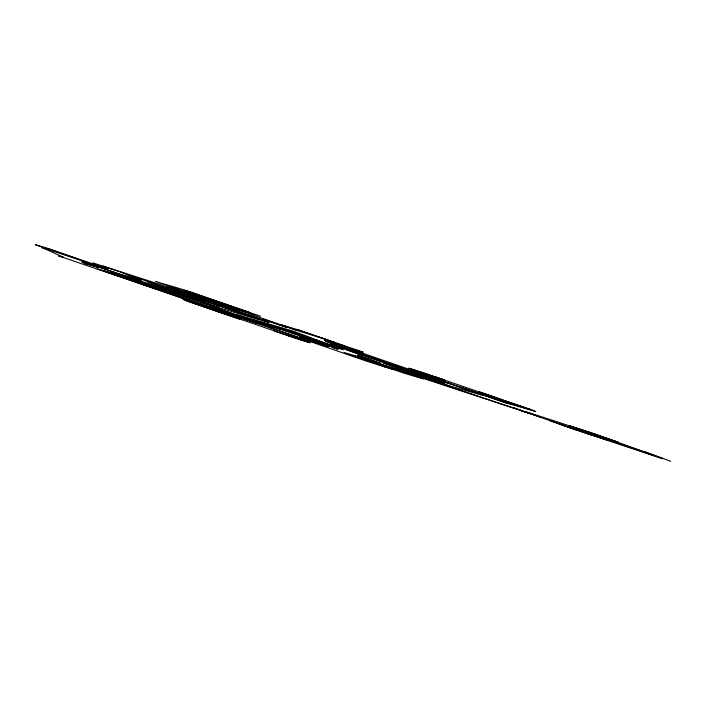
<?xml version="1.0" encoding="UTF-8"?>
<svg xmlns="http://www.w3.org/2000/svg" width="706" height="706" viewBox="0 0 706 706"><rect width="100%" height="100%" fill="white"/><g stroke="black" fill="none" stroke-linecap="round" stroke-linejoin="round"><path stroke-width="1.06" d="M41.866 247.418L42.554 247.753L42.051 247.55M593.861 435.549L596.72 436.458M258.625 319.024L259.834 319.518L167.993 289.081L147.342 281.403L188.767 295.99M375.124 363.272L386.111 367.296L365.779 360.89L121.008 275.737L97.613 268.854L201.095 304.621L58.439 255.828L63.54 257.328L41.769 247.418L49.958 249.783L35.3 244.708L47.611 248.335L104.788 268.095M170.534 287.077L177.312 289.628M42.484 247.577L92.707 264.3M170.843 287.165L170.358 287.077L185.44 291.56L297.711 330.69L325.298 339.198M171.046 287.218L178.521 289.416L155.302 281.394L184.857 290.087L260.602 316.262L231.047 307.569L206.32 299.106M51.67 249.845L47.973 248.75L97.313 265.897L108.08 269.057L92.83 262.87L120.258 271.872L141.482 280.397L116.781 273.134L97.931 266.621L146.495 283.803M94.401 264.794L98.099 265.888M133.284 279.064L155.338 285.551L218.869 307.507L202.243 302.618M124.185 276.902L104.479 271.113L155.788 288.842L175.494 294.631M162.654 288.207L156.079 286.274L209.841 304.851M147.033 283.997L147.819 284.218M113.136 274.219L115.475 274.908M301.303 330.876L297.2 329.667L335.518 342.701M142.462 284.359L144.801 285.039M264.565 320.851L269.004 322.157L248.371 314.832M295.558 329.94L297.085 330.39L279.982 324.478L299.679 330.276L363.211 352.232L343.504 346.434L326.763 340.654M325.237 340.204L344.669 345.914M211.473 308.363L218.86 310.534M275.975 327.831L280.079 329.031L260.532 322.28L285.983 329.764L340.892 348.738M333.303 344.802L345.366 348.349L432.866 378.584M233.457 315.961L240.852 318.141M268.615 327.249L273.813 328.775M357.439 353.724L362.734 355.277L345.234 349.232M212.391 308.001L300.977 338.271M418.499 372.892L420.882 373.598L412.975 370.729L427.121 374.868L425.136 374.18M391.045 365.117L427.483 377.657L444.295 382.537L325.087 340.883L333.117 344.563L330.92 343.91L356.309 353.353L431.922 379.246L444.904 383.058L440.526 381.434M291.693 336.109L305.839 340.239L297.941 337.38M407.538 370.721L430.386 378.319L424.641 376.633M445.733 382.414L450.199 383.729M352.391 355.347L372.088 361.145L423.406 378.875L403.7 373.086L344.131 352.568L367.526 359.442L407.38 373.112M396.816 368.4L460.074 389.765L451.787 387.329M494.041 397.125L477.627 392.298L508.17 402.852L524.584 407.68M362.063 358.763L363.387 359.151M477.971 392.836L485.357 395.007M499.954 400.434L507.349 402.605M385.317 367.111L392.704 369.282M442.318 379.325L530.303 409.551M276.505 331.644L188.511 301.427M506.431 402.967L324.195 339.957L327.275 340.91M421.067 377.657L420.397 377.445M170.967 287.986L166.342 286.627L193.726 295.532M421.076 377.657L528.212 412.939L413.531 374.604L383.526 363.122L451.39 386.482L483.46 395.572L438.497 379.837M420.246 377.392L417.228 376.413M301.921 340.248L308.063 342.092L301.268 339.507M170.931 287.916L180.206 291.004M300.218 339.701L310.137 342.789L293.317 336.709M302.018 340.327L298.356 339.083M178.071 290.298L122.579 272.384L172.608 290.616M417.272 376.43L413.275 375.107M298.762 339.259L294.199 337.715M424.615 373.262L408.686 368.179L419.32 372.097M583.059 430.157L569.195 425.771L598.688 435.408M296.979 338.677L291.949 336.965M179.289 290.66L187.372 293.369M103.014 265.968L123.788 272.878M426.865 374.012L410.751 368.885L417.546 371.471M126.718 274.387L137.555 277.996M172.705 290.016L203.805 300.765L183.03 293.855M310.419 339.542L343.469 349.832L293.166 331.114L236.519 314.461L312.087 340.098M513.933 407.803L575.461 429.769M519.634 410.23L540.408 417.14M575.558 429.169L596.332 436.079M585.883 433.007L606.657 439.917M181.23 291.313L185.281 292.672M209.806 301.285L259.773 319.447M425.639 373.571L429.204 374.798M584.083 430.457L590.225 432.522M612.658 440.429L662.625 458.6M411.827 374.621L413.319 375.115M593.402 435.399L586.421 432.954L596.711 436.44M289.619 336.18L293.175 337.406M427.642 374.233L431.781 375.627M410.345 374.118L411.88 374.639M291.181 336.736L284.783 334.547M287.042 335.341L289.125 336.047M431.595 375.601L444.365 379.934L440.244 378.513M187.187 293.343L189.623 294.173M592.475 433.316L525.432 411.527L526.641 412.03M408.845 373.606L410.398 374.136M433.89 376.351L441.347 378.928M189.482 294.093L197.918 296.97M594.461 433.961L596.579 434.684M592.334 433.237L618.43 442.353L599.112 435.743M407.327 373.095L408.889 373.624M284.924 334.626L277.467 332.049M437.72 377.834L419.62 372.247M191.794 295.055L215.577 303.201L203.866 299.026M194.521 295.84L201.942 298.364M281.103 333.144L298.532 338.845L287.995 335.023L293.678 336.797M282.329 333.717L274.449 331.043L278.57 332.464M494.465 398.255L487.705 396.022L497.977 399.525L494.932 398.413M602.809 436.829L597.655 435.24M224.349 312.723L231.144 314.964L220.881 311.452L223.881 312.555M479.427 391.812L533.18 410.389M512.177 404.662L460.806 387.285L504.79 402.491L535.766 411.563L527.859 408.703M199.304 297.482L213.724 302.592M144.959 283.238L208.747 304.78L268.951 322.483L176.456 289.328M206.646 306.316L258.008 323.683L214.033 308.487L183.048 299.406L190.955 302.274M185.643 300.579L239.396 319.156M604.433 437.42L616.576 441.735M434.719 378.504L436.123 378.998M295.602 337.468L300.853 339.312M436.061 378.972L437.385 379.44M417.961 371.665L421.244 372.777M437.323 379.422L438.558 379.854M175.865 289.116L175.3 288.922M174.753 288.728L174.232 288.542M173.747 288.366L173.288 288.198M645.46 451.902L670.7 461.292M591.619 435.143L550.195 420.555L570.845 428.233L662.687 458.671L661.478 458.176M183.604 293.793L193.868 297.305L183.604 293.793M191.361 292.434L184.381 290.387L250.003 312.705L191.361 292.434M83.696 262.385L81.79 261.82L88.338 264.432L83.908 263.126L86.335 264.026L98.337 267.556L83.696 262.385M286.062 327.169L263.55 319.394L286.062 327.169M210.653 308.125L194.229 303.298L224.773 313.852L241.187 318.68L210.653 308.125M289.169 331.326L281.782 329.155L333.153 346.531L289.169 331.326M347.802 349.249L342.057 347.564L435.761 379.651L347.802 349.249M274.352 327.813L210.97 306.316L274.352 327.813M305.883 338.598L299.556 336.736L317.029 343.081L329.34 346.708L305.883 338.598M337.892 349.214L331.873 347.22L337.892 349.214M365.196 357.739L357.589 355.497L380.49 363.413L365.196 357.739M237.94 311.558L191.776 296.202L252.28 316.888L237.94 311.558M640.792 450.71L594.628 435.355L655.133 456.041L640.792 450.71"/></g></svg>
